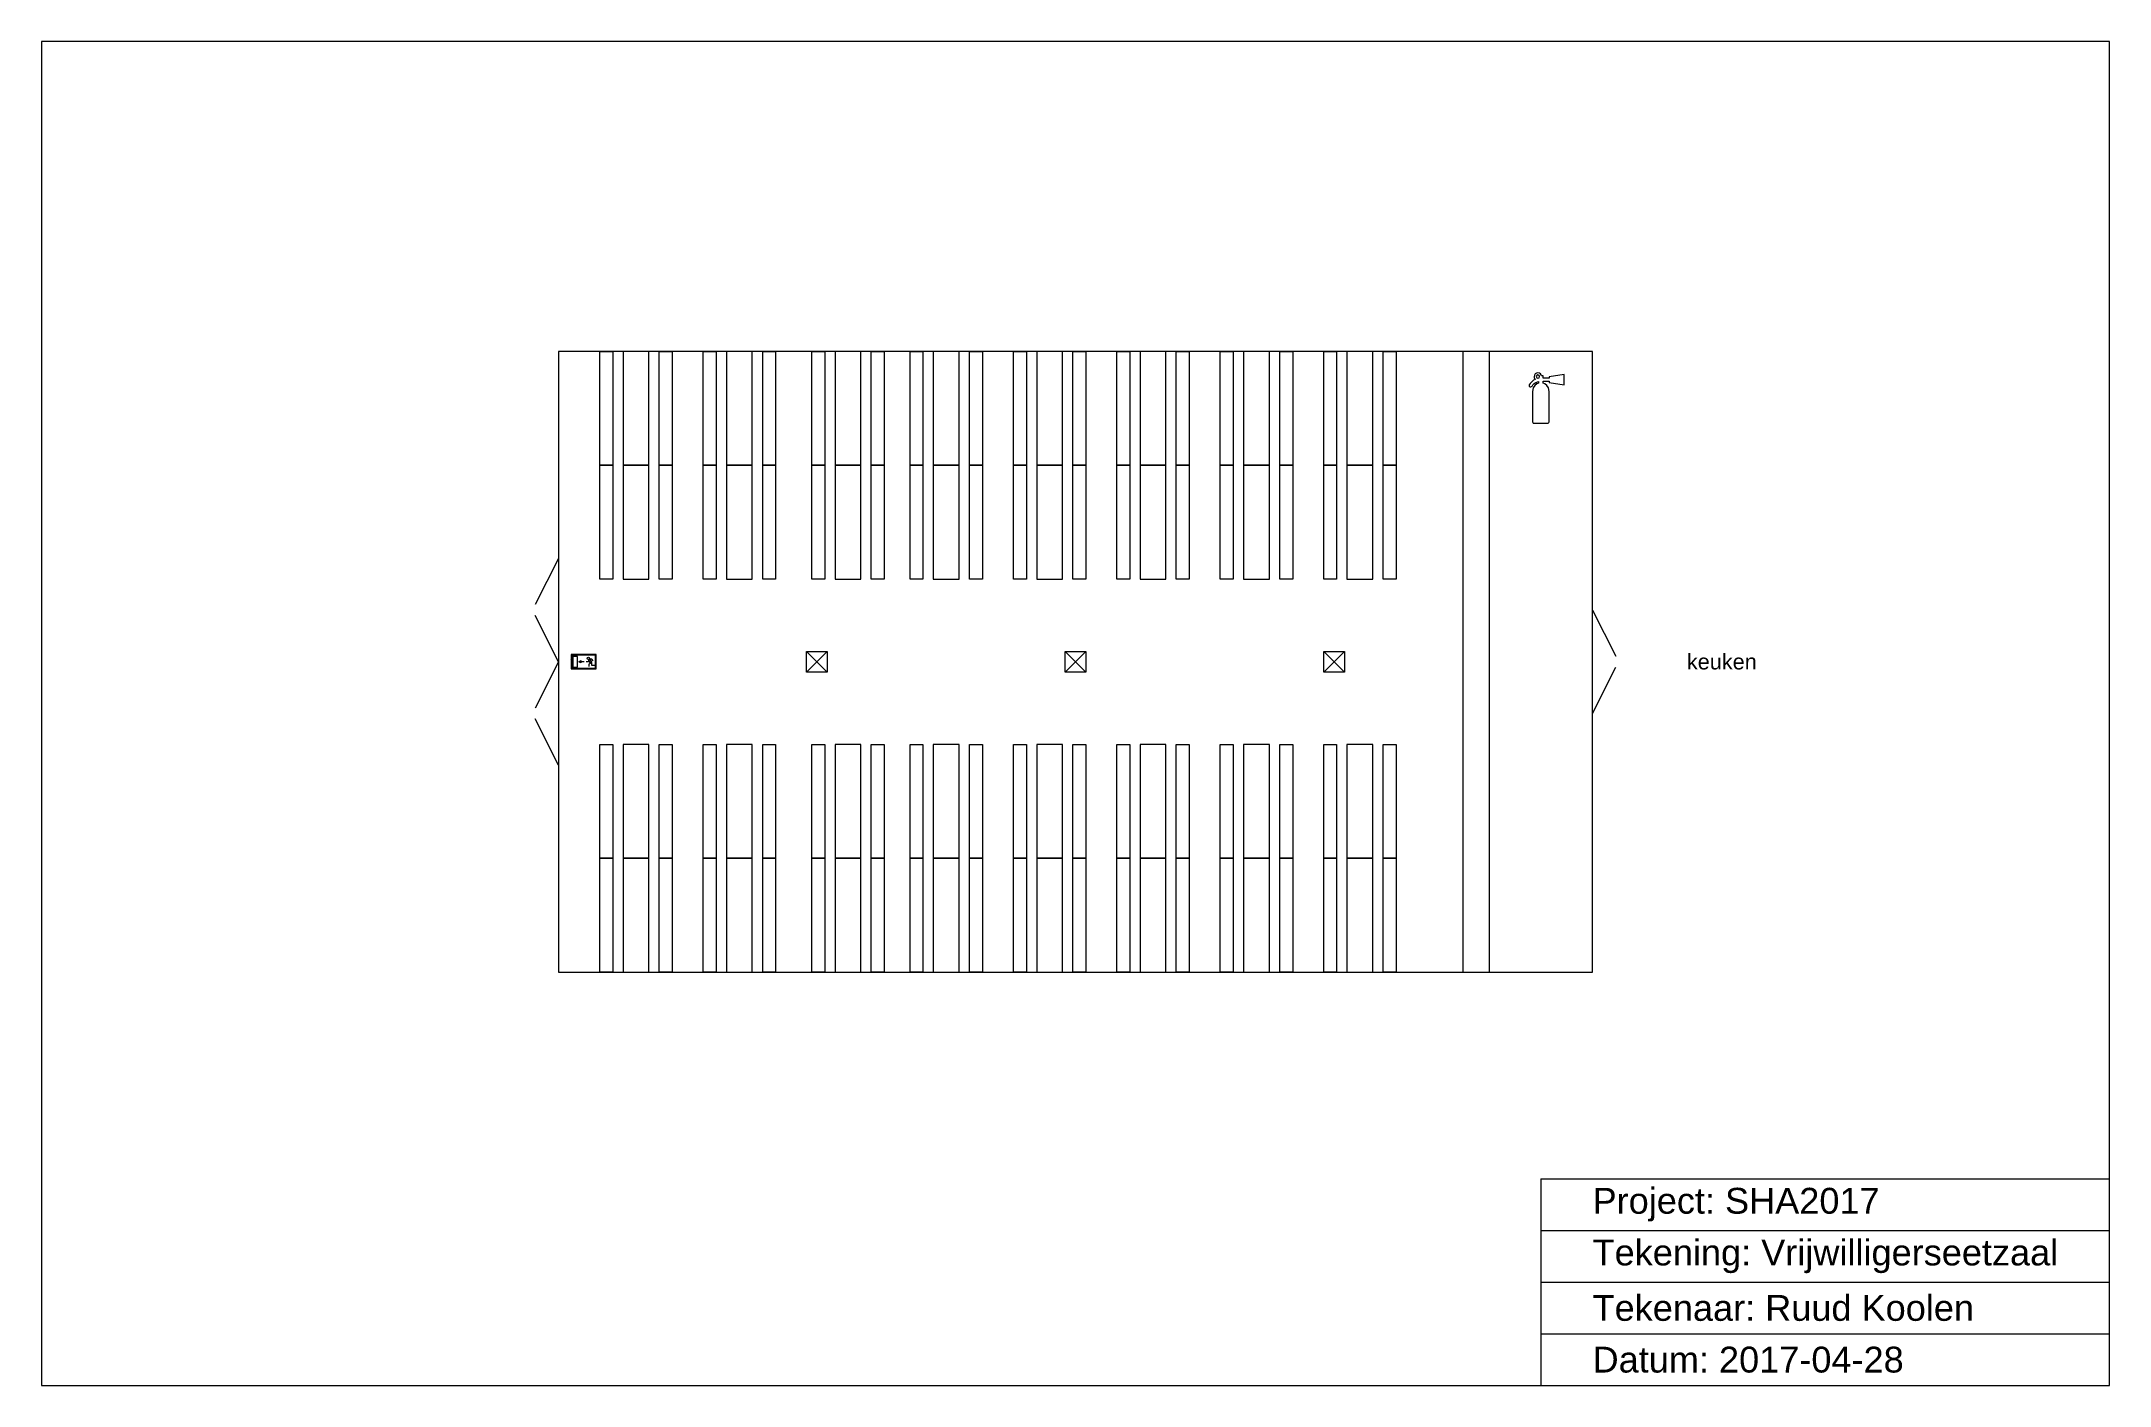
# Model space of a CAD drawing. Header units: metres. Extents: x 0 to 40, y 0 to 26.
import ezdxf

# ---------------------------------------------------------------- set-up
doc = ezdxf.new("R2010")
doc.units = ezdxf.units.M
doc.layers.get('0').update_dxf_attribs({"color": 178, "lineweight": 25, "true_color": 0x000000})
for name, color, linetype, lineweight, true_color in [('Interior', 6, 'Continuous', 0, 0xff00ff), ('Meta', 178, 'Continuous', 0, 0x000000), ('Symbols', 5, 'Continuous', 0, 0x0000ff), ('Tent', 178, 'Continuous', 0, 0x000000)]:
    doc.layers.add(name, color=color, linetype=linetype, lineweight=lineweight, true_color=true_color)
doc.styles.add('textstyle11', font='')
doc.styles.add('textstyle12', font='')
doc.styles.add('textstyle13', font='')
doc.styles.add('textstyle14', font='')
doc.styles.add('textstyle15', font='')
doc.styles.get('textstyle11').set_extended_font_data('Liberation Sans')
doc.styles.get('textstyle12').set_extended_font_data('Liberation Sans')
doc.styles.get('textstyle13').set_extended_font_data('Liberation Sans')
doc.styles.get('textstyle14').set_extended_font_data('Liberation Sans')
doc.styles.get('textstyle15').set_extended_font_data('Liberation Sans')

msp = doc.modelspace()

# ---------------------------------------------------------------- linework, layer by layer
at = {"layer": 'Interior'}
for p, q in [((27.5, 8), (27.5, 20)), ((28, 20), (28, 8))]:
    msp.add_line(p, q, dxfattribs=at)
at = {"layer": 'Interior', "flags": 128}
for points in [[(10.8, 20), (11.05, 20), (11.05, 17.8), (10.8, 17.8)], [(11.75, 20), (11.25, 20), (11.25, 17.8), (11.75, 17.8)], [(11.95, 20), (12.2, 20), (12.2, 17.8), (11.95, 17.8)], [(12.8, 20), (13.05, 20), (13.05, 17.8), (12.8, 17.8)], [(13.75, 20), (13.25, 20), (13.25, 17.8), (13.75, 17.8)], [(13.95, 20), (14.2, 20), (14.2, 17.8), (13.95, 17.8)], [(14.9, 20), (15.15, 20), (15.15, 17.8), (14.9, 17.8)], [(15.85, 20), (15.35, 20), (15.35, 17.8), (15.85, 17.8)], [(16.05, 20), (16.3, 20), (16.3, 17.8), (16.05, 17.8)], [(16.8, 20), (17.05, 20), (17.05, 17.8), (16.8, 17.8)], [(17.75, 20), (17.25, 20), (17.25, 17.8), (17.75, 17.8)], [(17.95, 20), (18.2, 20), (18.2, 17.8), (17.95, 17.8)], [(18.8, 20), (19.05, 20), (19.05, 17.8), (18.8, 17.8)], [(19.75, 20), (19.25, 20), (19.25, 17.8), (19.75, 17.8)], [(19.95, 20), (20.2, 20), (20.2, 17.8), (19.95, 17.8)], [(20.8, 20), (21.05, 20), (21.05, 17.8), (20.8, 17.8)], [(21.75, 20), (21.25, 20), (21.25, 17.8), (21.75, 17.8)], [(21.95, 20), (22.2, 20), (22.2, 17.8), (21.95, 17.8)], [(22.8, 20), (23.05, 20), (23.05, 17.8), (22.8, 17.8)], [(23.75, 20), (23.25, 20), (23.25, 17.8), (23.75, 17.8)], [(23.95, 20), (24.2, 20), (24.2, 17.8), (23.95, 17.8)], [(24.8, 20), (25.05, 20), (25.05, 17.8), (24.8, 17.8)], [(25.75, 20), (25.25, 20), (25.25, 17.8), (25.75, 17.8)], [(25.95, 20), (26.2, 20), (26.2, 17.8), (25.95, 17.8)], [(10.8, 17.8), (11.05, 17.8), (11.05, 15.6), (10.8, 15.6)], [(11.75, 17.8), (11.25, 17.8), (11.25, 15.6), (11.75, 15.6)], [(11.95, 17.8), (12.2, 17.8), (12.2, 15.6), (11.95, 15.6)], [(12.8, 17.8), (13.05, 17.8), (13.05, 15.6), (12.8, 15.6)], [(13.75, 17.8), (13.25, 17.8), (13.25, 15.6), (13.75, 15.6)], [(13.95, 17.8), (14.2, 17.8), (14.2, 15.6), (13.95, 15.6)], [(14.9, 17.8), (15.15, 17.8), (15.15, 15.6), (14.9, 15.6)], [(15.85, 17.8), (15.35, 17.8), (15.35, 15.6), (15.85, 15.6)], [(16.05, 17.8), (16.3, 17.8), (16.3, 15.6), (16.05, 15.6)], [(16.8, 17.8), (17.05, 17.8), (17.05, 15.6), (16.8, 15.6)], [(17.75, 17.8), (17.25, 17.8), (17.25, 15.6), (17.75, 15.6)], [(17.95, 17.8), (18.2, 17.8), (18.2, 15.6), (17.95, 15.6)], [(18.8, 17.8), (19.05, 17.8), (19.05, 15.6), (18.8, 15.6)], [(19.75, 17.8), (19.25, 17.8), (19.25, 15.6), (19.75, 15.6)], [(19.95, 17.8), (20.2, 17.8), (20.2, 15.6), (19.95, 15.6)], [(20.8, 17.8), (21.05, 17.8), (21.05, 15.6), (20.8, 15.6)], [(21.75, 17.8), (21.25, 17.8), (21.25, 15.6), (21.75, 15.6)], [(21.95, 17.8), (22.2, 17.8), (22.2, 15.6), (21.95, 15.6)], [(22.8, 17.8), (23.05, 17.8), (23.05, 15.6), (22.8, 15.6)], [(23.75, 17.8), (23.25, 17.8), (23.25, 15.6), (23.75, 15.6)], [(23.95, 17.8), (24.2, 17.8), (24.2, 15.6), (23.95, 15.6)], [(24.8, 17.8), (25.05, 17.8), (25.05, 15.6), (24.8, 15.6)], [(25.75, 17.8), (25.25, 17.8), (25.25, 15.6), (25.75, 15.6)], [(25.95, 17.8), (26.2, 17.8), (26.2, 15.6), (25.95, 15.6)], [(10.8, 12.4), (11.05, 12.4), (11.05, 10.2), (10.8, 10.2)], [(11.75, 12.4), (11.25, 12.4), (11.25, 10.2), (11.75, 10.2)], [(11.95, 12.4), (12.2, 12.4), (12.2, 10.2), (11.95, 10.2)], [(12.8, 12.4), (13.05, 12.4), (13.05, 10.2), (12.8, 10.2)], [(13.75, 12.4), (13.25, 12.4), (13.25, 10.2), (13.75, 10.2)], [(13.95, 12.4), (14.2, 12.4), (14.2, 10.2), (13.95, 10.2)], [(14.9, 12.4), (15.15, 12.4), (15.15, 10.2), (14.9, 10.2)], [(15.85, 12.4), (15.35, 12.4), (15.35, 10.2), (15.85, 10.2)], [(16.05, 12.4), (16.3, 12.4), (16.3, 10.2), (16.05, 10.2)], [(16.8, 12.4), (17.05, 12.4), (17.05, 10.2), (16.8, 10.2)], [(17.75, 12.4), (17.25, 12.4), (17.25, 10.2), (17.75, 10.2)], [(17.95, 12.4), (18.2, 12.4), (18.2, 10.2), (17.95, 10.2)], [(18.8, 12.4), (19.05, 12.4), (19.05, 10.2), (18.8, 10.2)], [(19.75, 12.4), (19.25, 12.4), (19.25, 10.2), (19.75, 10.2)], [(19.95, 12.4), (20.2, 12.4), (20.2, 10.2), (19.95, 10.2)], [(20.8, 12.4), (21.05, 12.4), (21.05, 10.2), (20.8, 10.2)], [(21.75, 12.4), (21.25, 12.4), (21.25, 10.2), (21.75, 10.2)], [(21.95, 12.4), (22.2, 12.4), (22.2, 10.2), (21.95, 10.2)], [(22.8, 12.4), (23.05, 12.4), (23.05, 10.2), (22.8, 10.2)], [(23.75, 12.4), (23.25, 12.4), (23.25, 10.2), (23.75, 10.2)], [(23.95, 12.4), (24.2, 12.4), (24.2, 10.2), (23.95, 10.2)], [(24.8, 12.4), (25.05, 12.4), (25.05, 10.2), (24.8, 10.2)], [(25.75, 12.4), (25.25, 12.4), (25.25, 10.2), (25.75, 10.2)], [(25.95, 12.4), (26.2, 12.4), (26.2, 10.2), (25.95, 10.2)], [(10.8, 10.2), (11.05, 10.2), (11.05, 8), (10.8, 8)], [(11.75, 10.2), (11.25, 10.2), (11.25, 8), (11.75, 8)], [(11.95, 10.2), (12.2, 10.2), (12.2, 8), (11.95, 8)], [(12.8, 10.2), (13.05, 10.2), (13.05, 8), (12.8, 8)], [(13.75, 10.2), (13.25, 10.2), (13.25, 8), (13.75, 8)], [(13.95, 10.2), (14.2, 10.2), (14.2, 8), (13.95, 8)], [(14.9, 10.2), (15.15, 10.2), (15.15, 8), (14.9, 8)], [(15.85, 10.2), (15.35, 10.2), (15.35, 8), (15.85, 8)], [(16.05, 10.2), (16.3, 10.2), (16.3, 8), (16.05, 8)], [(16.8, 10.2), (17.05, 10.2), (17.05, 8), (16.8, 8)], [(17.75, 10.2), (17.25, 10.2), (17.25, 8), (17.75, 8)], [(17.95, 10.2), (18.2, 10.2), (18.2, 8), (17.95, 8)], [(18.8, 10.2), (19.05, 10.2), (19.05, 8), (18.8, 8)], [(19.75, 10.2), (19.25, 10.2), (19.25, 8), (19.75, 8)], [(19.95, 10.2), (20.2, 10.2), (20.2, 8), (19.95, 8)], [(20.8, 10.2), (21.05, 10.2), (21.05, 8), (20.8, 8)], [(21.75, 10.2), (21.25, 10.2), (21.25, 8), (21.75, 8)], [(21.95, 10.2), (22.2, 10.2), (22.2, 8), (21.95, 8)], [(22.8, 10.2), (23.05, 10.2), (23.05, 8), (22.8, 8)], [(23.75, 10.2), (23.25, 10.2), (23.25, 8), (23.75, 8)], [(23.95, 10.2), (24.2, 10.2), (24.2, 8), (23.95, 8)], [(24.8, 10.2), (25.05, 10.2), (25.05, 8), (24.8, 8)], [(25.75, 10.2), (25.25, 10.2), (25.25, 8), (25.75, 8)], [(25.95, 10.2), (26.2, 10.2), (26.2, 8), (25.95, 8)]]:
    msp.add_lwpolyline(points, close=True, dxfattribs=at)
at = {"layer": 'Meta'}
for p, q in [((0, 26), (0, 0)), ((40, 26), (0, 26)), ((40, 0), (40, 26)), ((29, 4), (40, 4)), ((29, 4), (29, 0)), ((29, 3), (40, 3)), ((29, 2), (40, 2)), ((29, 1), (40, 1)), ((0, 0), (40, 0))]:
    msp.add_line(p, q, dxfattribs=at)
at = {"layer": 'Symbols'}
for p, q in [((28.943, 19.483), (28.943, 19.483)), ((28.954, 19.421), (28.954, 19.387)), ((28.954, 19.387), (28.954, 19.387)), ((29.046, 19.529), (29.013, 19.529)), ((29.046, 19.487), (29.046, 19.529)), ((29.162, 19.487), (29.046, 19.487)), ((29.046, 19.387), (29.046, 19.428)), ((29.046, 19.428), (29.162, 19.428)), ((29.448, 19.555), (29.162, 19.514)), ((29.162, 19.514), (29.162, 19.487)), ((29.162, 19.428), (29.162, 19.403)), ((29.162, 19.403), (29.448, 19.36)), ((29.162, 18.651), (29.162, 19.23)), ((29.448, 19.36), (29.448, 19.555)), ((28.871, 18.613), (29.126, 18.613)), ((10.23, 14.04), (10.23, 14.04)), ((10.371, 14.1), (10.28, 14.1)), ((10.28, 14.1), (10.28, 13.896)), ((10.371, 13.896), (10.371, 14.1)), ((10.394, 14), (10.431, 14.022)), ((10.431, 14.022), (10.431, 14.022)), ((10.431, 14.022), (10.431, 13.978)), ((10.582, 14.002), (10.537, 14.002)), ((10.605, 14.049), (10.579, 14.025)), ((10.579, 14.025), (10.62, 13.97)), ((10.6, 14.048), (10.582, 14.041)), ((10.582, 14.041), (10.582, 14.002)), ((10.645, 14.048), (10.6, 14.048)), ((10.649, 13.99), (10.605, 14.049)), ((10.605, 14.049), (10.605, 14.049)), ((10.669, 14.016), (10.645, 14.048)), ((10.28, 13.896), (10.371, 13.896)), ((10.431, 13.978), (10.394, 14)), ((10.5, 14), (10.417, 14)), ((10.631, 13.98), (10.591, 13.955)), ((10.591, 13.955), (10.591, 13.909)), ((10.62, 13.97), (10.649, 13.99)), ((10.642, 13.984), (10.642, 13.934)), ((10.642, 13.934), (10.695, 13.934))]:
    msp.add_line(p, q, dxfattribs=at)
at = {"layer": 'Symbols', "lineweight": 0}
for p, q in [((10.73, 14.14), (10.245, 14.14)), ((10.245, 14.14), (10.245, 13.861)), ((10.714, 14.126), (10.259, 14.126)), ((10.259, 14.126), (10.259, 13.876)), ((10.714, 13.876), (10.714, 14.126)), ((10.714, 14.126), (10.714, 14.126)), ((10.73, 13.861), (10.73, 14.14)), ((10.245, 13.861), (10.73, 13.861)), ((10.259, 13.876), (10.714, 13.876))]:
    msp.add_line(p, q, dxfattribs=at)
at = {"layer": 'Symbols', "flags": 128}
msp.add_lwpolyline([(28.836, 19.23), (28.836, 18.651)], dxfattribs=at)
at = {"layer": 'Symbols'}
msp.add_circle((10.58, 14.067), 0.0232, dxfattribs=at)
for start, end in [(90.001, 179.9955), (180.0072, 269.9997), (0.0013, 89.9932), (270.0061, 359.996)]:
    msp.add_arc((28.943, 19.516), 0.033, start, end, dxfattribs=at)
for points in [[(28.777, 19.357), (28.761, 19.324), (28.806, 19.297), (28.829, 19.329)], [(28.893, 19.463), (28.848, 19.447), (28.789, 19.391), (28.777, 19.357)], [(28.829, 19.329), (28.852, 19.362), (28.878, 19.402), (28.954, 19.421)], [(28.954, 19.387), (28.923, 19.381), (28.836, 19.33), (28.836, 19.23)], [(28.944, 19.589), (28.905, 19.589), (28.869, 19.558), (28.869, 19.512)], [(28.869, 19.512), (28.869, 19.49), (28.882, 19.47), (28.893, 19.463)], [(29.013, 19.529), (29.013, 19.555), (28.984, 19.589), (28.944, 19.589)], [(29.162, 19.23), (29.162, 19.33), (29.078, 19.381), (29.046, 19.387)], [(28.836, 18.651), (28.836, 18.637), (28.842, 18.613), (28.871, 18.613)], [(29.126, 18.613), (29.155, 18.613), (29.162, 18.637), (29.162, 18.651)]]:
    msp.add_open_spline(points, degree=3, dxfattribs=at)
at = {"layer": 'Tent'}
for p, q in [((30, 20), (10, 20)), ((10, 20), (10, 8)), ((30, 8), (30, 20)), ((10, 16), (9.553, 15.106)), ((10, 14), (9.553, 14.894)), ((30, 15), (30.447, 14.106)), ((14.8, 13.8), (14.8, 14.2)), ((14.8, 14.2), (15.2, 14.2)), ((14.8, 14.2), (15, 14)), ((15, 14), (15.2, 14.2)), ((15.2, 14.2), (15.2, 13.8)), ((19.8, 13.8), (19.8, 14.2)), ((19.8, 14.2), (20.2, 14.2)), ((19.8, 14.2), (20, 14)), ((20, 14), (20.2, 14.2)), ((20.2, 14.2), (20.2, 13.8)), ((24.8, 13.8), (24.8, 14.2)), ((24.8, 14.2), (25.2, 14.2)), ((24.8, 14.2), (25, 14)), ((25, 14), (25.2, 14.2)), ((25.2, 14.2), (25.2, 13.8)), ((10, 14), (9.553, 13.106)), ((14.8, 13.8), (15, 14)), ((15.2, 13.8), (14.8, 13.8)), ((15, 14), (15.2, 13.8)), ((19.8, 13.8), (20, 14)), ((20.2, 13.8), (19.8, 13.8)), ((20, 14), (20.2, 13.8)), ((24.8, 13.8), (25, 14)), ((25.2, 13.8), (24.8, 13.8)), ((25, 14), (25.2, 13.8)), ((30, 13), (30.447, 13.894)), ((10, 12), (9.553, 12.894)), ((10, 8), (30, 8))]:
    msp.add_line(p, q, dxfattribs=at)

# ---------------------------------------------------------------- texts
at = {"insert": (32.5, 14), "char_height": 0.3, "attachment_point": 5, "style": 'textstyle15'}
msp.add_mtext('keuken', dxfattribs=at)
at = {"layer": 'Meta', "char_height": 0.5, "attachment_point": 4}
for s, insert, style in [('Project: SHA2017', (30, 3.5), 'textstyle11'), ('Tekening: Vrijwilligerseetzaal', (30, 2.5), 'textstyle12'), ('Tekenaar: Ruud Koolen', (30, 1.5), 'textstyle13'), ('Datum: 2017-04-28', (30, 0.5), 'textstyle14')]:
    msp.add_mtext(s, dxfattribs=dict(at, insert=insert, style=style))

doc.saveas('drawing.dxf')
